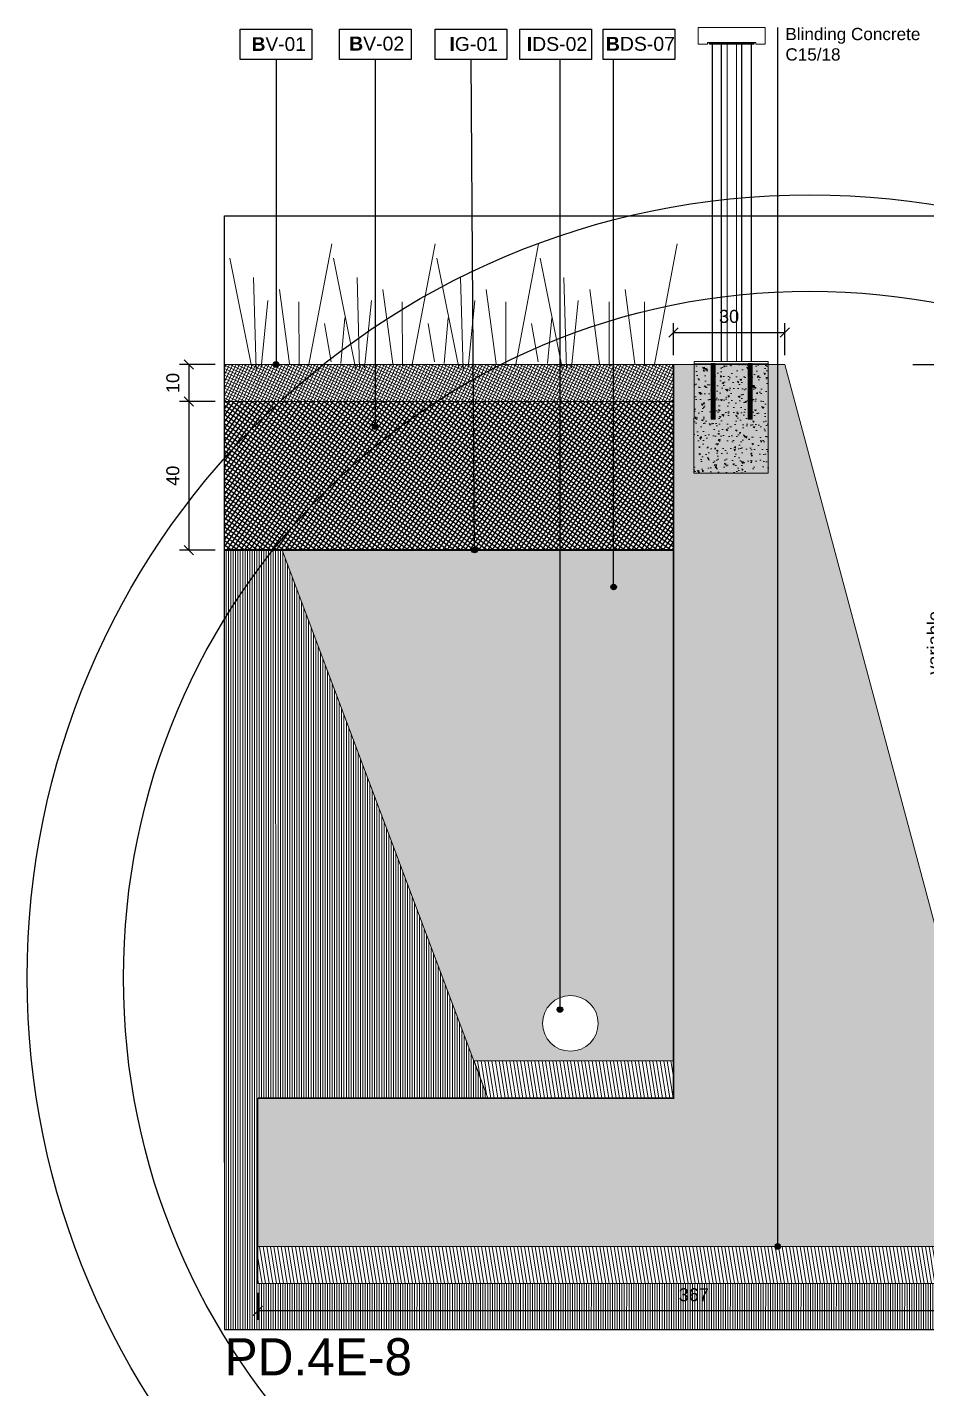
# Model space of a CAD drawing. Header units: metres. Extents: x -325 to 301, y -147 to 149.
# Drawn here: x 57.369 to 59.794, y 86.115 to 89.783 of the extents above; entities that cross this region are included whole.
import ezdxf

# ---------------------------------------------------------------- set-up
doc = ezdxf.new("R2010")
doc.units = ezdxf.units.M
doc.linetypes.add('ACAD_ISO03W100', pattern=[30, 12, -18])
doc.layers.get('Defpoints').update_dxf_attribs({"lineweight": 13})
doc.layers.add('-aux', color=50, linetype='Continuous', plot=False)
doc.layers.add('-AUX-QAD', color=5, linetype='Continuous', plot=False)
doc.layers.add('0-TX-1_25', color=7, linetype='Continuous', true_color=0x3f4f7f)
for name, color, linetype in [('02-L-Geotextile', 32, 'Continuous'), ('02-L-Waterproofing Membrane', 152, 'Continuous'), ('2-L-Perfil', 5, 'Continuous'), ('2-L-projeccio', 252, 'Continuous'), ('A-KEYPLAN_HATCH', 7, 'Continuous'), ('A_TEXT_2', 7, 'Continuous'), ('EIT_3 TR terra vegetal', 45, 'Continuous')]:
    doc.layers.add(name, color=color, linetype=linetype)
for name, color, linetype, lineweight, true_color in [('03-TR-Paviment_04_Dry Meadow', 7, 'Continuous', 5, 0xd8dd88), ('3-TR grava', 7, 'Continuous', 5, 0x666666), ('3-TR tot_u', 7, 'Continuous', 5, 0x787878)]:
    doc.layers.add(name, color=color, linetype=linetype, lineweight=lineweight, true_color=true_color)
for name, color, linetype, lineweight in [('1-CM', 7, 'Continuous', 0), ('2-L-secció', 1, 'Continuous', 0), ('2-metall', 5, 'Continuous', 0), ('3-TR Formigó', 252, 'Continuous', 0), ('3-TR Seleccionat', 44, 'Continuous', 0), ('3-TR-recebo', 252, 'Continuous', 0)]:
    doc.layers.add(name, color=color, linetype=linetype, lineweight=lineweight)
doc.styles.add('Arial_4', font='arial.ttf', dxfattribs={"height": 1.8})
doc.styles.get("Standard").update_dxf_attribs({"font": 'arial.ttf'})
doc.styles.add('x-llegenda materials$0$ENGRAVERS', font='TT0586M.TTF')
doc.dimstyles.new('ISO-25', dxfattribs={"dimtxt": 0.1, "dimasz": 0.1, "dimexe": 0.1, "dimexo": 0.1, "dimgap": 0.1, "dimtad": 1, "dimdec": 0, "dimlfac": 100, "dimzin": 9, "dimtxsty": 'Standard', "dimblk": 'OBLIQUE', "dimcen": 0.1, "dimadec": 0, "dimazin": 0, "dimtfac": 1, "dimtdec": 0, "dimtmove": 0, "dimatfit": 3, "dimldrblk": 'OBLIQUE', "dimfxl": 1, "dimarcsym": 0})

# ---------------------------------------------------------------- blocks, each defined once
blk = doc.blocks.new('_Oblique')
at = {"color": 0, "lineweight": -2}
blk.add_line((-0.5, -0.5), (0.5, 0.5), dxfattribs=at)
blk = doc.blocks.new('*D1669')
at = {"layer": '0-TX-1_25', "color": 0, "lineweight": -2, "transparency": 16777216}
for p, q in [((59.7562, 88.8743), (59.8812, 88.8743)), ((59.8562, 88.8743), (59.8562, 87.3744)), ((59.8382, 87.3744), (59.8812, 87.3744))]:
    blk.add_line(p, q, dxfattribs=at)
at = {"layer": 'Defpoints', "color": 0, "transparency": 16777216}
for p in [(59.411, 88.8743), (59.8132, 87.3744), (59.8562, 87.3744)]:
    blk.add_point(p, dxfattribs=at)
at = {"layer": '0-TX-1_25', "color": 0, "lineweight": -2, "transparency": 16777216, "xscale": 0.025, "yscale": 0.025, "zscale": 0.025}
for p, rotation in [((59.8562, 88.8743), 90), ((59.8562, 87.3744), 270)]:
    blk.add_blockref('_Oblique', p, dxfattribs=dict(at, rotation=rotation))
at = {"layer": '0-TX-1_25', "color": 0, "transparency": 16777216, "insert": (59.8134, 88.1243), "char_height": 0.035, "attachment_point": 5, "rotation": 90}
blk.add_mtext('variable', dxfattribs=at)
blk = doc.blocks.new('POINT')
at = {"layer": '0-TX-1_25'}
h = blk.add_hatch(dxfattribs=at)
h.set_pattern_fill('ANGLE', color=256)
h.set_pattern_definition([(0, (-83.747, -12.726), (0, 6.985), [5.08, -1.905]), (90, (-83.747, -12.726), (-6.985, 4e-16), [5.08, -1.905])])
edge = h.paths.add_edge_path()
edge.add_arc((0, 0), 0.0075, 0, 360)
h = blk.add_hatch(color=256, dxfattribs=at)
h.dxf.hatch_style = 1
edge = h.paths.add_edge_path()
edge.add_arc((0, 0), 0.0075, 0, 360)
blk.add_circle((0, 0), 0.0075, dxfattribs=at)
blk = doc.blocks.new('hatch keyplan 2')
at = {"layer": 'A-KEYPLAN_HATCH'}
blk.add_lwpolyline([(0, 0.00548), (0.01287, 0.00548), (0.01287, 0), (0, 0)], close=True, dxfattribs=at)
blk = doc.blocks.new('hatch keyplan')
at = {"layer": 'A-KEYPLAN_HATCH'}
blk.add_blockref('hatch keyplan 2', (1.43058, 0.85215), dxfattribs=at)
blk = doc.blocks.new('I-06B')
at = {"layer": 'A-KEYPLAN_HATCH'}
blk.add_blockref('hatch keyplan', (-1.43058, -0.85215), dxfattribs=at)
at = {"layer": 'A_TEXT_2', "insert": (-0.0008, 0.00405), "char_height": 0.0025, "attachment_point": 1}
blk.add_mtext_dynamic_manual_height_columns('\\pi0.00206;{\\fArial|b1|i0|c0|p34;I}DS-02', width=0.0145619, gutter_width=0.015, heights=[0], dxfattribs=at)
blk = doc.blocks.new('B-DS07')
at = {"layer": 'A-KEYPLAN_HATCH'}
blk.add_blockref('hatch keyplan', (-1.43058, -0.85215), dxfattribs=at)
at = {"layer": 'A_TEXT_2', "insert": (-0.0008, 0.00408), "char_height": 0.0025, "attachment_point": 1}
blk.add_mtext_dynamic_manual_height_columns('\\pi0.00128;{\\fArial|b1|i0|c0|p34;B}DS-07', width=0.0145619, gutter_width=0.015, heights=[0], dxfattribs=at)
blk = doc.blocks.new('B-V01')
at = {"layer": 'A-KEYPLAN_HATCH'}
blk.add_blockref('hatch keyplan', (-1.43058, -0.85215), dxfattribs=at)
at = {"layer": 'A_TEXT_2', "lineweight": 211, "insert": (-0.00079, 0.00402), "char_height": 0.0024588, "attachment_point": 1, "line_spacing_factor": 0.938532, "style": 'Arial_4'}
blk.add_mtext_dynamic_manual_height_columns('\\pi0.00285;{\\fArial|b1|i0|c0|p34;B}V-01', width=0.0145619, gutter_width=0.015, heights=[0], dxfattribs=at)
blk = doc.blocks.new('B-V02')
at = {"layer": 'A-KEYPLAN_HATCH'}
blk.add_blockref('hatch keyplan', (-1.43058, -0.85215), dxfattribs=at)
at = {"layer": 'A_TEXT_2', "insert": (-0.0008, 0.00412), "char_height": 0.0025, "attachment_point": 1}
blk.add_mtext_dynamic_manual_height_columns('\\pi0.00255;{\\fArial|b1|i0|c0|p34;B}V-02', width=0.0145619, gutter_width=0.015, heights=[0], dxfattribs=at)
blk = doc.blocks.new('*D1666')
at = {"layer": '0-TX-1_25', "color": 0, "lineweight": -2, "transparency": 16777216}
for p, q in [((57.876, 88.8743), (57.7796, 88.8743)), ((57.8046, 88.8743), (57.8046, 88.7743)), ((57.876, 88.7743), (57.7796, 88.7743))]:
    blk.add_line(p, q, dxfattribs=at)
at = {"layer": 'Defpoints', "color": 0, "transparency": 16777216}
for p in [(57.901, 88.8743), (57.8046, 88.7743), (57.901, 88.7743)]:
    blk.add_point(p, dxfattribs=at)
at = {"layer": '0-TX-1_25', "color": 0, "lineweight": -2, "transparency": 16777216, "xscale": 0.025, "yscale": 0.025, "zscale": 0.025}
for p, rotation in [((57.8046, 88.8743), 90), ((57.8046, 88.7743), 270)]:
    blk.add_blockref('_Oblique', p, dxfattribs=dict(at, rotation=rotation))
at = {"layer": '0-TX-1_25', "color": 0, "transparency": 16777216, "insert": (57.7618, 88.8243), "char_height": 0.035, "attachment_point": 5, "rotation": 90}
blk.add_mtext('10', dxfattribs=at)
blk = doc.blocks.new('*D1667')
at = {"layer": '0-TX-1_25', "color": 0, "lineweight": -2, "transparency": 16777216}
for p, q in [((57.876, 88.7743), (57.7796, 88.7743)), ((57.8046, 88.7743), (57.8046, 88.3743)), ((57.876, 88.3743), (57.7796, 88.3743))]:
    blk.add_line(p, q, dxfattribs=at)
at = {"layer": 'Defpoints', "color": 0, "transparency": 16777216}
for p in [(57.901, 88.7743), (57.8046, 88.3743), (57.901, 88.3743)]:
    blk.add_point(p, dxfattribs=at)
at = {"layer": '0-TX-1_25', "color": 0, "lineweight": -2, "transparency": 16777216, "xscale": 0.025, "yscale": 0.025, "zscale": 0.025}
for p, rotation in [((57.8046, 88.7743), 90), ((57.8046, 88.3743), 270)]:
    blk.add_blockref('_Oblique', p, dxfattribs=dict(at, rotation=rotation))
at = {"layer": '0-TX-1_25', "color": 0, "transparency": 16777216, "insert": (57.7618, 88.5743), "char_height": 0.035, "attachment_point": 5, "rotation": 90}
blk.add_mtext('40', dxfattribs=at)
blk = doc.blocks.new('IG01')
at = {"layer": 'A-KEYPLAN_HATCH', "xscale": 10, "yscale": 10, "zscale": 10}
blk.add_blockref('hatch keyplan', (-14.3058, -8.5215), dxfattribs=at)
at = {"layer": 'A_TEXT_2', "insert": (-0.008, 0.0405), "char_height": 0.025, "attachment_point": 1}
blk.add_mtext_dynamic_manual_height_columns('\\pi0.03354;{\\fArial|b1|i0|c0|p34;I}G-01', width=0.145619, gutter_width=0.15, heights=[0], dxfattribs=at)
blk = doc.blocks.new('*D2102')
at = {"layer": '0-TX-1_25', "color": 0, "lineweight": -2, "transparency": 16777216}
for p, q in [((59.111, 88.8993), (59.111, 88.9857)), ((59.111, 88.9607), (59.411, 88.9607)), ((59.411, 88.8993), (59.411, 88.9857))]:
    blk.add_line(p, q, dxfattribs=at)
at = {"layer": 'Defpoints', "color": 0, "transparency": 16777216}
for p in [(59.411, 88.9607), (59.111, 88.8743), (59.411, 88.8743)]:
    blk.add_point(p, dxfattribs=at)
at = {"layer": '0-TX-1_25', "color": 0, "lineweight": -2, "transparency": 16777216, "xscale": 0.025, "yscale": 0.025, "zscale": 0.025, "rotation": 180}
blk.add_blockref('_Oblique', (59.111, 88.9607), dxfattribs=at)
at = {"layer": '0-TX-1_25', "color": 0, "lineweight": -2, "transparency": 16777216, "xscale": 0.025, "yscale": 0.025, "zscale": 0.025}
blk.add_blockref('_Oblique', (59.411, 88.9607), dxfattribs=at)
at = {"layer": '0-TX-1_25', "color": 0, "transparency": 16777216, "insert": (59.261, 89.0036), "char_height": 0.035, "attachment_point": 5}
blk.add_mtext('30', dxfattribs=at)
blk = doc.blocks.new('Railing')
at = {"layer": '2-L-Perfil', "true_color": 0xb3b3b3}
h = blk.add_hatch(color=253, dxfattribs=at)
h.dxf.hatch_style = 1
h.paths.add_polyline_path([(0.0075, -0.0093), (0.008, -0.009), (0.008, -0.005), (-0.003, -0.005), (-0.003, -0.0156), (-0.0025, -0.0165)])
h = blk.add_hatch(color=253, dxfattribs=at)
h.dxf.hatch_style = 1
h.paths.add_polyline_path([(0.0075, -0.0225), (0.0075, -0.0225), (0.008, -0.0222), (0.008, -0.0102), (0.0075, -0.0093), (-0.0025, -0.0165), (-0.003, -0.0168), (-0.003, -0.0285), (-0.0025, -0.0294)])
h = blk.add_hatch(color=253, dxfattribs=at)
h.dxf.hatch_style = 1
h.paths.add_polyline_path([(0.008, -0.0234), (0.0075, -0.0225), (-0.0025, -0.0294), (-0.0025, -0.0294), (-0.003, -0.0297), (-0.003, -0.0415), (-0.0025, -0.0423), (0.0075, -0.0357), (0.008, -0.0354)])
h = blk.add_hatch(color=253, dxfattribs=at)
h.dxf.hatch_style = 1
h.paths.add_polyline_path([(0.008, -0.0366), (0.0075, -0.0357), (-0.0025, -0.0423), (-0.003, -0.0426), (-0.003, -0.0544), (-0.0025, -0.0552), (0.0075, -0.049), (0.008, -0.0486)])
h = blk.add_hatch(color=253, dxfattribs=at)
h.dxf.hatch_style = 1
h.paths.add_polyline_path([(0.1075, -0.0093), (0.108, -0.009), (0.108, -0.005), (0.097, -0.005), (0.097, -0.0156), (0.0975, -0.0165)])
h = blk.add_hatch(color=253, dxfattribs=at)
h.dxf.hatch_style = 1
h.paths.add_polyline_path([(0.1075, -0.0225), (0.1075, -0.0225), (0.108, -0.0222), (0.108, -0.0102), (0.1075, -0.0093), (0.0975, -0.0165), (0.097, -0.0168), (0.097, -0.0285), (0.0975, -0.0294)])
h = blk.add_hatch(color=253, dxfattribs=at)
h.dxf.hatch_style = 1
h.paths.add_polyline_path([(0.108, -0.0234), (0.1075, -0.0225), (0.0975, -0.0294), (0.0975, -0.0294), (0.097, -0.0297), (0.097, -0.0415), (0.0975, -0.0423), (0.1075, -0.0357), (0.108, -0.0354)])
h = blk.add_hatch(color=253, dxfattribs=at)
h.dxf.hatch_style = 1
h.paths.add_polyline_path([(0.108, -0.0366), (0.1075, -0.0357), (0.0975, -0.0423), (0.097, -0.0426), (0.097, -0.0544), (0.0975, -0.0552), (0.1075, -0.049), (0.108, -0.0486)])
h = blk.add_hatch(color=253, dxfattribs=at)
h.dxf.hatch_style = 1
h.paths.add_polyline_path([(0.008, -0.0498), (0.0075, -0.049), (-0.0025, -0.0552), (-0.003, -0.0555), (-0.003, -0.0675), (-0.0025, -0.0683), (0.0075, -0.0622), (0.008, -0.0618)])
h = blk.add_hatch(color=253, dxfattribs=at)
h.dxf.hatch_style = 1
h.paths.add_polyline_path([(0.008, -0.063), (0.0075, -0.0622), (-0.0025, -0.0683), (-0.003, -0.0686), (-0.003, -0.0802), (-0.0025, -0.081), (0.0075, -0.0751), (0.008, -0.0749)])
h = blk.add_hatch(color=253, dxfattribs=at)
h.dxf.hatch_style = 1
h.paths.add_polyline_path([(0.108, -0.0498), (0.1075, -0.049), (0.0975, -0.0552), (0.097, -0.0555), (0.097, -0.0675), (0.0975, -0.0683), (0.1075, -0.0622), (0.108, -0.0618)])
h = blk.add_hatch(color=253, dxfattribs=at)
h.dxf.hatch_style = 1
h.paths.add_polyline_path([(0.108, -0.063), (0.1075, -0.0622), (0.0975, -0.0683), (0.097, -0.0686), (0.097, -0.0802), (0.0975, -0.081), (0.1075, -0.0751), (0.108, -0.0749)])
h = blk.add_hatch(color=253, dxfattribs=at)
h.dxf.hatch_style = 1
h.paths.add_polyline_path([(0.008, -0.0761), (0.0075, -0.0751), (-0.0025, -0.081), (-0.003, -0.0813), (-0.003, -0.0931), (-0.0025, -0.0939), (0.0075, -0.0886), (0.008, -0.0883)])
h = blk.add_hatch(color=253, dxfattribs=at)
h.dxf.hatch_style = 1
h.paths.add_polyline_path([(0.008, -0.0895), (0.0075, -0.0886), (-0.0025, -0.0939), (-0.003, -0.0942), (-0.003, -0.106), (-0.0025, -0.1068), (0.0075, -0.1018), (0.008, -0.1015), (0.008, -0.0955)])
h = blk.add_hatch(color=253, dxfattribs=at)
h.dxf.hatch_style = 1
h.paths.add_polyline_path([(0.008, -0.1027), (0.0075, -0.1018), (-0.0025, -0.1068), (-0.003, -0.1072), (-0.003, -0.1189), (-0.0025, -0.1198), (0.0075, -0.1149), (0.008, -0.1147)])
h = blk.add_hatch(color=253, dxfattribs=at)
h.dxf.hatch_style = 1
h.paths.add_polyline_path([(0.108, -0.0761), (0.1075, -0.0751), (0.0975, -0.081), (0.097, -0.0813), (0.097, -0.0931), (0.0975, -0.0939), (0.1075, -0.0886), (0.108, -0.0883)])
h = blk.add_hatch(color=253, dxfattribs=at)
h.dxf.hatch_style = 1
h.paths.add_polyline_path([(0.108, -0.0895), (0.1075, -0.0886), (0.0975, -0.0939), (0.097, -0.0942), (0.097, -0.106), (0.0975, -0.1068), (0.1075, -0.1018), (0.108, -0.1015), (0.108, -0.0955)])
h = blk.add_hatch(color=253, dxfattribs=at)
h.dxf.hatch_style = 1
h.paths.add_polyline_path([(0.108, -0.1027), (0.1075, -0.1018), (0.0975, -0.1068), (0.097, -0.1072), (0.097, -0.1189), (0.0975, -0.1198), (0.1075, -0.1149), (0.108, -0.1147)])
h = blk.add_hatch(color=253, dxfattribs=at)
h.dxf.hatch_style = 1
h.paths.add_polyline_path([(0.008, -0.1159), (0.0075, -0.1149), (-0.0025, -0.1198), (-0.003, -0.1201), (-0.003, -0.1318), (-0.0025, -0.1327), (0.0075, -0.1282), (0.008, -0.1279)])
h = blk.add_hatch(color=253, dxfattribs=at)
h.dxf.hatch_style = 1
h.paths.add_polyline_path([(0.008, -0.1351), (0.008, -0.1291), (0.0075, -0.1282), (-0.0025, -0.1327), (-0.003, -0.1331), (-0.003, -0.1448), (-0.0025, -0.1456), (0.0075, -0.1414), (0.008, -0.1411)])
h = blk.add_hatch(color=253, dxfattribs=at)
h.dxf.hatch_style = 1
h.paths.add_polyline_path([(0.008, -0.1423), (0.0075, -0.1414), (-0.0025, -0.1456), (-0.003, -0.1458), (-0.003, -0.155), (0.008, -0.155)])
h = blk.add_hatch(color=253, dxfattribs=at)
h.dxf.hatch_style = 1
h.paths.add_polyline_path([(0.108, -0.1159), (0.1075, -0.1149), (0.0975, -0.1198), (0.097, -0.1201), (0.097, -0.1318), (0.0975, -0.1327), (0.1075, -0.1282), (0.108, -0.1279)])
h = blk.add_hatch(color=253, dxfattribs=at)
h.dxf.hatch_style = 1
h.paths.add_polyline_path([(0.108, -0.1351), (0.108, -0.1291), (0.1075, -0.1282), (0.0975, -0.1327), (0.097, -0.1331), (0.097, -0.1448), (0.0975, -0.1456), (0.1075, -0.1414), (0.108, -0.1411)])
h = blk.add_hatch(color=253, dxfattribs=at)
h.dxf.hatch_style = 1
h.paths.add_polyline_path([(0.108, -0.1423), (0.1075, -0.1414), (0.0975, -0.1456), (0.097, -0.1458), (0.097, -0.155), (0.108, -0.155)])
at = {"layer": '1-CM', "ltscale": 0.01}
for p, q in [((0.04, 0.855), (0.04, 0)), ((0.065, 0), (0.065, 0.855))]:
    blk.add_line(p, q, dxfattribs=at)
blk.add_lwpolyline([(0.1175, 0.86), (0.1175, 0.855), (0.1425, 0.855), (0.1425, 0.8998), (-0.0375, 0.8998), (-0.0375, 0.855), (-0.0125, 0.855), (-0.0125, 0.86)], close=True, dxfattribs=at)
at = {"layer": '1-CM', "linetype": 'Continuous'}
blk.add_lwpolyline([(0.1125, 0.86), (-0.0075, 0.86), (-0.0075, 0.855), (0.1125, 0.855)], close=True, dxfattribs=at)
at = {"layer": '2-L-Perfil', "linetype": 'Continuous'}
blk.add_lwpolyline([(0.1125, 0.855), (-0.0075, 0.855), (-0.0075, 0.86), (0.1125, 0.86)], close=True, dxfattribs=at)
at = {"layer": '2-L-projeccio', "ltscale": 0.01}
for p, q in [((0, 0.855), (0, 0)), ((0.025, 0), (0.025, 0.855)), ((0.08, 0), (0.08, 0.855)), ((0.105, 0.855), (0.105, 0))]:
    blk.add_line(p, q, dxfattribs=at)
at = {"layer": '2-metall'}
for p, q in [((-0.0027, -0.0295), (0.0077, -0.0224)), ((-0.0025, -0.0165), (0.0075, -0.0093)), ((-0.0025, -0.0423), (0.0075, -0.0357)), ((0.0973, -0.0295), (0.1077, -0.0224)), ((0.0975, -0.0165), (0.1075, -0.0093)), ((0.0975, -0.0423), (0.1075, -0.0357)), ((-0.0025, -0.0552), (0.0075, -0.049)), ((-0.0025, -0.0683), (0.0075, -0.0622)), ((0.0975, -0.0552), (0.1075, -0.049)), ((0.0975, -0.0683), (0.1075, -0.0622)), ((-0.0025, -0.081), (0.0075, -0.0751)), ((-0.0025, -0.0939), (0.0075, -0.0886)), ((-0.0025, -0.1068), (0.0075, -0.1018)), ((0.0975, -0.081), (0.1075, -0.0751)), ((0.0975, -0.0939), (0.1075, -0.0886)), ((0.0975, -0.1068), (0.1075, -0.1018)), ((-0.0025, -0.1198), (0.0075, -0.1149)), ((-0.0025, -0.1327), (0.0075, -0.1282)), ((-0.0025, -0.1456), (0.0075, -0.1414)), ((0.0075, -0.1149), (0.008, -0.1159)), ((0.0975, -0.1198), (0.1075, -0.1149)), ((0.0975, -0.1327), (0.1075, -0.1282)), ((0.0975, -0.1456), (0.1075, -0.1414)), ((0.1075, -0.1149), (0.108, -0.1159))]:
    blk.add_line(p, q, dxfattribs=at)
for points in [[(0.0075, -0.1149), (0.008, -0.1147), (0.008, -0.1027), (0.0075, -0.1018), (0.008, -0.1015), (0.008, -0.0895), (0.0075, -0.0886), (0.008, -0.0883), (0.008, -0.0761), (0.0075, -0.0751), (0.008, -0.0749), (0.008, -0.063), (0.0075, -0.0622), (0.008, -0.0618), (0.008, -0.0498), (0.0075, -0.049), (0.008, -0.0486), (0.008, -0.0366), (0.0075, -0.0357), (0.008, -0.0354), (0.008, -0.0234), (0.008, -0.0234), (0.0075, -0.0225), (0.008, -0.0222), (0.008, -0.0102), (0.0075, -0.0093), (0.008, -0.009), (0.008, -0.005), (-0.003, -0.005), (-0.003, -0.0156), (-0.0025, -0.0165), (-0.003, -0.0168), (-0.003, -0.0285), (-0.0025, -0.0294), (-0.003, -0.0297), (-0.003, -0.0414), (-0.0025, -0.0423), (-0.003, -0.0426), (-0.003, -0.0543), (-0.0025, -0.0552), (-0.003, -0.0555), (-0.003, -0.0674), (-0.0025, -0.0683), (-0.003, -0.0686), (-0.003, -0.0802), (-0.0025, -0.081), (-0.003, -0.0813), (-0.003, -0.0931), (-0.0025, -0.0939), (-0.003, -0.0942), (-0.003, -0.106), (-0.0025, -0.1068), (-0.003, -0.1072), (-0.003, -0.1189), (-0.0025, -0.1198), (-0.003, -0.1201), (-0.003, -0.1318), (-0.0025, -0.1327), (-0.003, -0.1331), (-0.0031, -0.1448), (-0.0025, -0.1456), (-0.003, -0.1458), (-0.003, -0.155), (0.008, -0.155), (0.008, -0.1531), (0.008, -0.1531), (0.008, -0.1531), (0.008, -0.1423), (0.0075, -0.1414), (0.008, -0.1411), (0.008, -0.1291), (0.0075, -0.1282), (0.008, -0.1279), (0.008, -0.1159)], [(0.1075, -0.1149), (0.108, -0.1147), (0.108, -0.1027), (0.1075, -0.1018), (0.108, -0.1015), (0.108, -0.0895), (0.1075, -0.0886), (0.108, -0.0883), (0.108, -0.0761), (0.1075, -0.0751), (0.108, -0.0749), (0.108, -0.063), (0.1075, -0.0622), (0.108, -0.0618), (0.108, -0.0498), (0.1075, -0.049), (0.108, -0.0486), (0.108, -0.0366), (0.1075, -0.0357), (0.108, -0.0354), (0.108, -0.0234), (0.108, -0.0234), (0.1075, -0.0225), (0.108, -0.0222), (0.108, -0.0102), (0.1075, -0.0093), (0.108, -0.009), (0.108, -0.005), (0.097, -0.005), (0.097, -0.0156), (0.0975, -0.0165), (0.097, -0.0168), (0.097, -0.0285), (0.0975, -0.0294), (0.097, -0.0297), (0.097, -0.0414), (0.0975, -0.0423), (0.097, -0.0426), (0.097, -0.0543), (0.0975, -0.0552), (0.097, -0.0555), (0.097, -0.0674), (0.0975, -0.0683), (0.097, -0.0686), (0.097, -0.0802), (0.0975, -0.081), (0.097, -0.0813), (0.097, -0.0931), (0.0975, -0.0939), (0.097, -0.0942), (0.097, -0.106), (0.0975, -0.1068), (0.097, -0.1072), (0.097, -0.1189), (0.0975, -0.1198), (0.097, -0.1201), (0.097, -0.1318), (0.0975, -0.1327), (0.097, -0.1331), (0.0969, -0.1448), (0.0975, -0.1456), (0.097, -0.1458), (0.097, -0.155), (0.108, -0.155), (0.108, -0.1531), (0.108, -0.1531), (0.108, -0.1531), (0.108, -0.1423), (0.1075, -0.1414), (0.108, -0.1411), (0.108, -0.1291), (0.1075, -0.1282), (0.108, -0.1279), (0.108, -0.1159)]]:
    blk.add_lwpolyline(points, dxfattribs=at)
blk = doc.blocks.new('BK-RAILING')
at = {"layer": '3-TR tot_u'}
h = blk.add_hatch(dxfattribs=at)
h.set_pattern_fill('AR-CONC', color=256, scale=0.00025, angle=90.2657)
h.set_pattern_definition([(140.265705, (-97.56498, -42.307155), (0.003773512, 0.045564157), [0.0047625, -0.0523875]), (85.265705, (-97.56498, -42.307155), (-0.047722838, -0.009032263), [0.00381, -0.041910146]), (190.71715, (-97.564664, -42.30336), (-0.043949324, 0.036531893), [0.004047502, -0.044522561]), (136.449905, (-97.57768, -42.307214), (0.010196192, 0.067817773), [0.00714375, -0.07858125]), (186.90126, (-97.57683, -42.30156), (-0.0621311, 0.05906354), [0.006071256, -0.0667839]), (81.44986, (-97.57768, -42.307214), (-0.0621311, 0.05906354), [0.00571499, -0.062864933]), (111.265705, (-97.574533, -42.30085), (0.02539025, 0.038021752), [0.0047625, -0.0523875]), (56.265705, (-97.574533, -42.30085), (-0.046118147, 0.015236802), [0.00381, -0.04191]), (161.71715, (-97.572417, -42.29768), (-0.020727897, 0.053258554), [0.004047502, -0.044522484]), (127.765705, (-97.564979, -42.307155), (-0.0211421132, 0.0006741133), [0, -0.041402, 0, -0.042545, 0, -0.04206875]), (97.765705, (-97.564979, -42.307155), (-0.025122342, 0.0165885913), [0, -0.024257, 0, -0.0404495, 0, -0.01603375]), (57.765705, (-97.564913, -42.321316), (0.001274973, 0.033903926), [0, -0.015875, 0, -0.04953, 0, -0.0657225]), (47.765705, (-97.564884, -42.327666), (-0.0065282885, 0.037002419), [0, -0.0206375, 0, -0.032893, 0, -0.0466725])])
h.paths.add_polyline_path([(0, -0.0055), (-0.0005, -0.3008), (0.1995, -0.3008), (0.1997, -0.0055)])
at = {"layer": '1-CM'}
for points in [[(0, -0.0003), (-0.0005, -0.3008), (0.1995, -0.3008), (0.1997, 0), (0, 0)], [(0, 0), (0.1997, 0.0003), (0.1997, -0.0055), (0, -0.0055), (0, 0)]]:
    blk.add_lwpolyline(points, dxfattribs=at)
at = {"layer": '2-metall'}
blk.add_blockref('Railing', (0.0489, 0), dxfattribs=at)
blk = doc.blocks.new('*D2728')
at = {"layer": '0-TX-1_25', "color": 0, "lineweight": -2, "transparency": 16777216}
for p, q in [((57.9909, 86.373), (57.9909, 86.2999)), ((60.3409, 86.353), (60.3409, 86.2999)), ((60.3409, 86.3249), (57.9909, 86.3249))]:
    blk.add_line(p, q, dxfattribs=at)
at = {"layer": 'Defpoints', "color": 0, "transparency": 16777216}
for p in [(57.9909, 86.398), (60.3409, 86.378), (57.9909, 86.3249)]:
    blk.add_point(p, dxfattribs=at)
at = {"layer": '0-TX-1_25', "color": 0, "lineweight": -2, "transparency": 16777216, "xscale": 0.025, "yscale": 0.025, "zscale": 0.025, "rotation": 180}
blk.add_blockref('_Oblique', (57.9909, 86.3249), dxfattribs=at)
at = {"layer": '0-TX-1_25', "color": 0, "lineweight": -2, "transparency": 16777216, "xscale": 0.025, "yscale": 0.025, "zscale": 0.025}
blk.add_blockref('_Oblique', (60.3409, 86.3249), dxfattribs=at)
at = {"layer": '0-TX-1_25', "color": 0, "transparency": 16777216, "insert": (59.1659, 86.3677), "char_height": 0.035, "attachment_point": 5}
blk.add_mtext('367', dxfattribs=at)

msp = doc.modelspace()

# ---------------------------------------------------------------- hatches: boundary and pattern name
at = {"layer": '3-TR Formigó'}
h = msp.add_hatch(dxfattribs=at)
h.set_pattern_fill('ANSI31', color=256, scale=0.003, angle=234.1752, style=0)
h.set_pattern_definition([(279.1752, (59.022339, 86.966228), (0.00940313, 0.0015188), [])])
h.paths.add_polyline_path([(58.5735, 86.9977), (58.611, 86.8977), (59.111, 86.8977), (59.111, 86.9977)])
h = msp.add_hatch(dxfattribs=at)
h.set_pattern_fill('ANSI31', color=256, scale=0.003, angle=234.1752)
h.set_pattern_definition([(279.175244, (-151.425042, 42.718953), (0.00940313004, 0.0015188056), [])])
h.paths.add_polyline_path([(60.3438, 86.398), (60.3379, 86.498), (57.9909, 86.498), (57.9909, 86.398)])
at = {"layer": '3-TR grava'}
h = msp.add_hatch(dxfattribs=at)
h.set_pattern_fill('GRAVEL', color=256, scale=0.0025, angle=-65.4594)
h.set_pattern_definition([(162.5533796, (39.256034, 7.209495), (-0.7308664413, 0.22474540032), [0.008543036, -0.84576209]), (119.510333, (39.2478838, 7.2120563), (0.37425128808, -0.66679248899), [0.01466012, -1.45135122]), (67.051039, (39.2406625, 7.2248145), (-0.3716630592, -0.86775216532), [0.01033704, -1.02336807]), (201.814281, (39.2159357, 7.240749), (1.1816513546, 0.46971515428), [0.013350113, -1.321660936]), (227.3742463, (39.2035415, 7.235788), (0.56129668583, 0.6053067656), [0.013090842, -1.295995194]), (291.814281, (39.1946763, 7.226156), (-0.46971515428, 1.1816513546), [0.013350113, -1.321660936]), (332.2348325, (39.1996372, 7.2137617), (-0.920500067664, 0.48719079982), [0.01765484, -1.747827883]), (6.7959204, (39.2152593, 7.2055372), (1.455422802274, 0.175879835744), [0.01666799, -1.650131415]), (55.9701577, (39.2318102, 7.2075096), (0.53993870226, 0.80497232735), [0.013395325, -1.326138642]), (109.7769504, (39.2393066, 7.218611), (0.23234959325, -0.6617765231), [0.01529283, -0.749348424]), (156.93803, (39.2341321, 7.2330018), (-0.95188998659, 0.403052978446), [0.01977695, -1.957919313]), (73.354667, (39.241468, 7.183299), (0.16196556244, 0.56259079852), [0.006750113, -0.668264146]), (106.0098265, (39.2434018, 7.1897662), (0.22733362578, -0.80367821458), [0.01284205, -1.271365975]), (159.54059, (39.23986, 7.20211), (-0.05776387, -0.026373951), [0.008980233, -0.08082233]), (137.739183, (39.2449454, 7.2093186), (0.2473974965, -0.2360714484), [0.004836033, -0.47876556]), (226.342002, (39.241366, 7.212571), (0.1469176593, 0.1368857239), [0.00683914, -0.335118825]), (325.504349, (39.236645, 7.207623), (0.194649594, -0.120543708), [0.01110799, -0.359157454]), (96.105643, (39.2458, 7.201332), (-0.0050159677, -0.1419016916), [0.00803218, -0.192772453]), (310.9301324, (39.2260695, 7.246074), (0.43703112279, -0.49851684798), [0.0112522, -1.113970667]), (4.886768, (39.2334412, 7.2375727), (-0.74089837675, -0.05905798283), [0.009439973, -0.93455539]), (227.739183, (39.2573525, 7.206607), (0.2360714484, 0.2473974965), [0.009672002, -0.47392959]), (278.1510517, (39.250848, 7.1994486), (-0.09044790183, 0.65676055534), [0.0112522, -1.113970667]), (273.984547, (39.190256, 7.229722), (-0.0163420158, 0.3415672533), [0.01085088, -0.53169336]), (229.3157327, (39.19101, 7.2188974), (0.50353281537, 0.57893281462), [0.009091803, -0.900089835]), (1.342002, (39.199852, 7.179655), (0.3415672533, 0.0163420158), [0.009672002, -0.47392959]), (311.8946167, (39.2095218, 7.1798817), (-0.57391684668, 0.64543450721), [0.01064457, -1.0538094]), (3.984547, (39.186929, 7.2079594), (-0.3415672533, -0.0163420158), [0.00542544, -0.5371188]), (35.850525, (39.19827, 7.183121), (0.2046815294, 0.163259675), [0.003237865, -0.320549874]), (100.504349, (39.200894, 7.185017), (0.0213579835, -0.1996655617), [0.013090842, -0.248726365]), (120.549598, (39.1985078, 7.1978888), (0.32150338248, -0.55126475042), [0.012131675, -1.20103412]), (238.23066, (39.231446, 7.20525), (0.089153789, 0.1105117726), [0.009158097, -0.21979441]), (287.6978187, (39.2266244, 7.1974632), (0.33282943061, -1.03473369527), [0.01598892, -1.582900227]), (355.485988, (39.231485, 7.182231), (-0.5098428961, 0.04643782207), [0.006537706, -0.64723481]), (24.54059, (39.238, 7.181717), (0.03138992, 0.08413782), [0.00381, -0.05969]), (54.797029, (39.1997133, 7.1998353), (-0.29885128628, -0.41567313925), [0.008821674, -0.87334852]), (342.5533796, (39.2047987, 7.2070436), (0.7308664413, -0.22474540033), [0.01708607, -0.837219055]), (294.54059, (39.2211, 7.20192), (0.08413782, -0.03138992), [0.01651, -0.04699]), (259.8454386, (39.227956, 7.1869023), (-0.14060757846, -0.76225636034), [0.01004024, -0.99398292]), (188.595196, (39.226186, 7.177019), (-0.2574294319, -0.04773193475), [0.009245727, -0.45304125]), (142.1865674, (39.217044, 7.1756376), (-1.07874377495, 0.83377402095), [0.015053627, -1.49031161]), (109.9666708, (39.2051515, 7.1848668), (-0.28509749581, 0.77730426339), [0.015925736, -1.57664616])])
edge = h.paths.add_edge_path(flags=16)
edge.add_arc((58.8332, 87.0991), 0.075, 0, 360)
h.paths.add_polyline_path([(58.0562, 88.3743), (59.111, 88.3743), (59.111, 86.9977), (58.5735, 86.9977)])
at = {"layer": '3-TR Seleccionat'}
h = msp.add_hatch(dxfattribs=at)
h.set_pattern_fill('ANSI31', color=256, scale=0.002, angle=45, style=0)
h.set_pattern_definition([(90, (-441016.37114, -650749.6431705), (-0.00635, 1e-18), [])])
h.paths.add_polyline_path([(58.0562, 88.3743), (57.9023, 88.3743), (57.901, 86.2743), (60.901, 86.2743), (60.901, 86.8977), (60.3409, 86.898), (60.3409, 86.398), (57.9909, 86.398), (57.9909, 86.8977), (58.611, 86.8977)])
at = {"layer": '3-TR tot_u'}
h = msp.add_hatch(dxfattribs=at)
h.set_pattern_fill('AR-CONC', color=256, scale=0.00025, angle=90.5873)
h.set_pattern_definition([(140.58726, (35.82809, 7.308934), (0.003517739, 0.045584617), [0.0047625, -0.0523875]), (85.58726, (35.82809, 7.308934), (-0.047671396, -0.00929995), [0.00381, -0.041910146]), (191.038706, (35.828383, 7.312733), (-0.044153655, 0.036284667), [0.004047502, -0.04452256]), (136.77146, (35.81539, 7.308804), (0.009815427, 0.06787393), [0.00714375, -0.07858125]), (187.22282, (35.81621, 7.31446), (-0.0624616, 0.05871392), [0.006071256, -0.0667839]), (81.77141, (35.81539, 7.308804), (-0.0624616, 0.05871392), [0.00571499, -0.062864933]), (111.58726, (35.8185, 7.315186), (0.025176465, 0.038163648), [0.0047625, -0.0523875]), (56.58726, (35.8185, 7.315186), (-0.046202932, 0.01497774), [0.00381, -0.04191]), (162.038706, (35.8206, 7.318366), (-0.021026467, 0.053141386), [0.004047502, -0.044522484]), (128.08726, (35.82809, 7.308934), (-0.0211455635, 0.0005554494), [0, -0.041402, 0, -0.042545, 0, -0.04206875]), (98.08726, (35.82809, 7.308934), (-0.0252150445, 0.016447339), [0, -0.024257, 0, -0.0404495, 0, -0.01603375]), (58.08726, (35.828235, 7.294774), (0.0010846783, 0.0339105474), [0, -0.015875, 0, -0.04953, 0, -0.0657225]), (48.08726, (35.8283, 7.288425), (-0.00673585, 0.036965198), [0, -0.0206375, 0, -0.032893, 0, -0.0466725])])
h.paths.add_polyline_path([(59.111, 88.8743), (59.111, 86.8977), (57.9909, 86.8977), (57.9909, 86.498), (60.3409, 86.498), (60.3409, 86.898), (59.9409, 86.898), (59.5803, 88.2428), (59.411, 88.8743)])
at = {"layer": '3-TR-recebo'}
h = msp.add_hatch(dxfattribs=at)
h.set_pattern_fill('_USER', color=256, scale=0.008, angle=244.5493, style=0, double=1, pattern_type=0)
h.set_pattern_definition([(244.54928035597, (419510.486909, 4594398.655611), (0.00722364187972, -0.00343787696021), []), (334.54928035597, (419510.486909, 4594398.655611), (0.00343787696021, 0.00722364187972), [])])
h.paths.add_polyline_path([(59.111, 88.7743), (59.111, 88.8743), (57.901, 88.8743), (57.901, 88.7743)])
at = {"layer": 'EIT_3 TR terra vegetal'}
h = msp.add_hatch(dxfattribs=at)
h.set_pattern_fill('_USER', color=256, scale=0.01, angle=55.5493, style=0, double=1, pattern_type=0)
h.set_pattern_definition([(55.54928035597, (-428684.141694, 4593536.39358), (-0.008246130522613, 0.00565697192887), []), (145.54928035597, (-428684.141694, 4593536.39358), (-0.00565697192887, -0.008246130522613), [])])
h.paths.add_polyline_path([(59.111, 88.3743), (59.111, 88.7743), (57.901, 88.7743), (57.901, 88.3743)])

# ---------------------------------------------------------------- linework, layer by layer
at = {"layer": '-aux'}
for points in [[(57.901, 86.7243), (57.901, 89.2743), (60.901, 89.2743), (60.901, 86.7243)], [(57.901, 86.2743), (60.901, 86.2743)]]:
    msp.add_lwpolyline(points, dxfattribs=at)
at = {"layer": '-AUX-QAD'}
for radius in [2.1094, 1.85]:
    msp.add_circle((59.4786, 87.2217), radius, dxfattribs=at)
at = {"layer": '0-TX-1_25'}
for points in [[(59.392, 86.498), (59.392, 89.7817)], [(58.0399, 89.6957), (58.0399, 88.8743)], [(58.3072, 89.6957), (58.3072, 88.7068)], [(58.5748, 88.3743), (58.5654, 89.6957)], [(58.805, 89.6957), (58.805, 87.1362)], [(58.9497, 88.2748), (58.9497, 89.6957)]]:
    msp.add_lwpolyline(points, dxfattribs=at)
at = {"layer": '02-L-Geotextile', "linetype": 'ACAD_ISO03W100', "ltscale": 0.002, "const_width": 0.005}
msp.add_lwpolyline([(57.901, 88.3743), (58.0562, 88.3743)], dxfattribs=at)
at = {"layer": '02-L-Waterproofing Membrane', "linetype": 'ACAD_ISO03W100', "ltscale": 0.002, "const_width": 0.005}
msp.add_lwpolyline([(59.111, 88.8743), (59.111, 86.8977), (57.9909, 86.8977)], dxfattribs=at)
at = {"layer": '03-TR-Paviment_04_Dry Meadow'}
for points in [[(58.1898, 89.1989), (58.1274, 88.8694)], [(58.4686, 89.1989), (58.4062, 88.8694)], [(58.7474, 89.1989), (58.685, 88.8694)], [(59.1213, 89.1989), (59.0589, 88.8694)], [(57.9157, 89.1608), (57.975, 88.8656)], [(58.1945, 89.1608), (58.2538, 88.8656)], [(58.4733, 89.1608), (58.5326, 88.8656)], [(58.7521, 89.1608), (58.8114, 88.8656)], [(57.9794, 89.1089), (57.9864, 88.8615)], [(58.2582, 89.1089), (58.2652, 88.8615)], [(58.537, 89.1089), (58.544, 88.8615)], [(58.8158, 89.1089), (58.8228, 88.8615)], [(58.049, 89.0761), (58.0757, 88.8756)], [(58.3278, 89.0761), (58.3545, 88.8756)], [(58.6066, 89.0761), (58.6332, 88.8756)], [(58.8854, 89.0761), (58.912, 88.8756)], [(58.9805, 89.0761), (59.0072, 88.8756)], [(58.0181, 89.0463), (57.9999, 88.8656)], [(58.1014, 89.0433), (58.1019, 88.8703)], [(58.2969, 89.0463), (58.2787, 88.8656)], [(58.3802, 89.0433), (58.3807, 88.8703)], [(58.5757, 89.0463), (58.5575, 88.8656)], [(58.659, 89.0433), (58.6594, 88.8703)], [(58.8545, 89.0463), (58.8363, 88.8656)], [(58.9378, 89.0433), (58.9382, 88.8703)], [(59.0329, 89.0433), (59.0334, 88.8703)], [(58.2253, 88.9996), (58.2142, 88.8773)], [(58.5041, 88.9996), (58.493, 88.8773)], [(58.7829, 88.9996), (58.7718, 88.8773)], [(58.1709, 88.9845), (58.1885, 88.881)], [(58.4497, 88.9845), (58.4673, 88.881)], [(58.7285, 88.9845), (58.746, 88.881)]]:
    msp.add_lwpolyline(points, dxfattribs=at)
at = {"layer": '1-CM'}
for points in [[(57.901, 88.8743), (59.111, 88.8743)], [(59.9409, 86.898), (60.3409, 86.898), (60.3409, 86.498), (57.9909, 86.498), (57.9909, 86.8977), (59.111, 86.8977), (59.111, 88.8743), (59.411, 88.8743), (59.9409, 86.898)], [(59.111, 87.8743), (59.111, 88.8743), (59.411, 88.8743)], [(57.901, 88.7743), (59.111, 88.7743)], [(57.901, 88.3743), (59.111, 88.3743)], [(58.0562, 88.3743), (58.611, 86.8977)], [(59.111, 87.3943), (59.111, 87.7743)], [(59.111, 86.8977), (59.111, 86.9977), (58.5735, 86.9977), (58.611, 86.8977)], [(59.9409, 86.898), (60.3409, 86.898), (60.3409, 86.498), (57.9909, 86.498), (57.9909, 86.8977), (59.111, 86.8977)], [(59.111, 86.8977), (58.911, 86.8977)]]:
    msp.add_lwpolyline(points, dxfattribs=at)
at = {"layer": '1-CM', "color": 244, "linetype": 'ACAD_ISO03W100', "ltscale": 0.002, "true_color": 0x991b1e, "const_width": 0.005, "elevation": 0}
msp.add_lwpolyline([(58.0562, 88.3743), (59.111, 88.3743)], dxfattribs=at)
at = {"layer": '1-CM'}
msp.add_lwpolyline([(57.9909, 86.498), (57.9909, 86.398), (60.3409, 86.398), (60.3409, 86.498)], close=True, dxfattribs=at)
msp.add_circle((58.8332, 87.0991), 0.075, dxfattribs=at)
at = {"layer": '2-L-secció'}
msp.add_lwpolyline([(57.901, 88.8743), (57.901, 86.2743)], dxfattribs=at)

# ---------------------------------------------------------------- block references
at = {"layer": '0-TX-1_25'}
for name, p, xscale, yscale, zscale in [('B-V01', (57.9433, 89.6957), 14.99999999999999, 14.99999999999999, 14.99999999999999), ('B-V02', (58.2106, 89.6957), 15, 15, 15), ('I-06B', (58.6967, 89.6957), 15, 15, 15), ('B-DS07', (58.9216, 89.6957), 15, 15, 15)]:
    msp.add_blockref(name, p, dxfattribs=dict(at, xscale=xscale, yscale=yscale, zscale=zscale))
for p in [(58.0399, 88.8743), (58.3072, 88.7068), (58.5748, 88.3743), (58.9497, 88.2748), (58.805, 87.1362), (59.392, 86.4979)]:
    msp.add_blockref('POINT', p, dxfattribs=at)
at = {"layer": '1-CM', "xscale": 1.5, "yscale": 1.5, "zscale": 1.5}
msp.add_blockref('IG01', (58.4689, 89.6957), dxfattribs=at)
at = {"layer": '2-metall'}
msp.add_blockref('BK-RAILING', (59.1667, 88.8819), dxfattribs=at)

# ---------------------------------------------------------------- texts
at = {"layer": '-aux', "insert": (57.901, 86.2508), "char_height": 0.1, "width": 19.210099, "attachment_point": 1, "style": 'x-llegenda materials$0$ENGRAVERS'}
msp.add_mtext('PD.4E-8', dxfattribs=at)
at = {"layer": '0-TX-1_25', "insert": (59.4128, 89.7811), "char_height": 0.033, "attachment_point": 1}
msp.add_mtext_dynamic_manual_height_columns('Blinding Concrete\\PC15/18', width=0.514074, gutter_width=12.5, heights=[0], dxfattribs=at)

# ---------------------------------------------------------------- dimensions: what is measured, and where the dimension line sits
at = {"layer": '0-TX-1_25'}
dim = msp.add_linear_dim(base=(59.411, 88.9607), p1=(59.111, 88.8743), p2=(59.411, 88.8743), dimstyle='ISO-25', override={"dimtxt": 0.035, "dimasz": 0.025, "dimexe": 0.025, "dimexo": 0.025, "dimgap": 0.025, "dimblk1": 'Oblique', "dimblk2": 'Oblique', "dimsah": 1, "dimfxl": 0.1, "dimfxlon": 1, "dimarcsym": 1}, dxfattribs=at)
dim.commit()
dim.dimension.update_dxf_attribs({"geometry": '*D2102', "text_midpoint": (59.261, 89.0036)})
for base, p1, p2, picture, middle in [((57.8046, 88.7743), (57.901, 88.8743), (57.901, 88.7743), '*D1666', (57.7618, 88.8243)), ((57.8046, 88.3743), (57.901, 88.7743), (57.901, 88.3743), '*D1667', (57.7618, 88.5743))]:
    dim = msp.add_linear_dim(base=base, p1=p1, p2=p2, angle=90, dimstyle='ISO-25', override={"dimtxt": 0.035, "dimasz": 0.025, "dimexe": 0.025, "dimexo": 0.025, "dimgap": 0.025, "dimblk1": 'Oblique', "dimblk2": 'Oblique', "dimsah": 1, "dimfxl": 0.1, "dimfxlon": 1, "dimarcsym": 1}, dxfattribs=at)
    dim.commit()
    dim.dimension.update_dxf_attribs({"geometry": picture, "text_midpoint": middle})
dim = msp.add_linear_dim(base=(59.8562, 87.3744), p1=(59.411, 88.8743), p2=(59.8132, 87.3744), angle=90, text='variable', dimstyle='ISO-25', override={"dimtxt": 0.035, "dimasz": 0.025, "dimexe": 0.025, "dimexo": 0.025, "dimgap": 0.025, "dimblk1": 'Oblique', "dimblk2": 'Oblique', "dimsah": 1, "dimfxl": 0.1, "dimfxlon": 1, "dimarcsym": 1}, dxfattribs=at)
dim.commit()
dim.dimension.update_dxf_attribs({"geometry": '*D1669', "text_midpoint": (59.8134, 88.1243)})
dim = msp.add_linear_dim(base=(57.9909, 86.3249), p1=(60.3409, 86.378), p2=(57.9909, 86.398), text='367', dimstyle='ISO-25', override={"dimtxt": 0.035, "dimasz": 0.025, "dimexe": 0.025, "dimexo": 0.025, "dimgap": 0.025, "dimblk1": 'Oblique', "dimblk2": 'Oblique', "dimsah": 1, "dimfxl": 0.1, "dimfxlon": 1, "dimarcsym": 1}, dxfattribs=at)
dim.commit()
dim.dimension.update_dxf_attribs({"geometry": '*D2728', "text_midpoint": (59.1659, 86.3677)})

doc.saveas('drawing.dxf')
